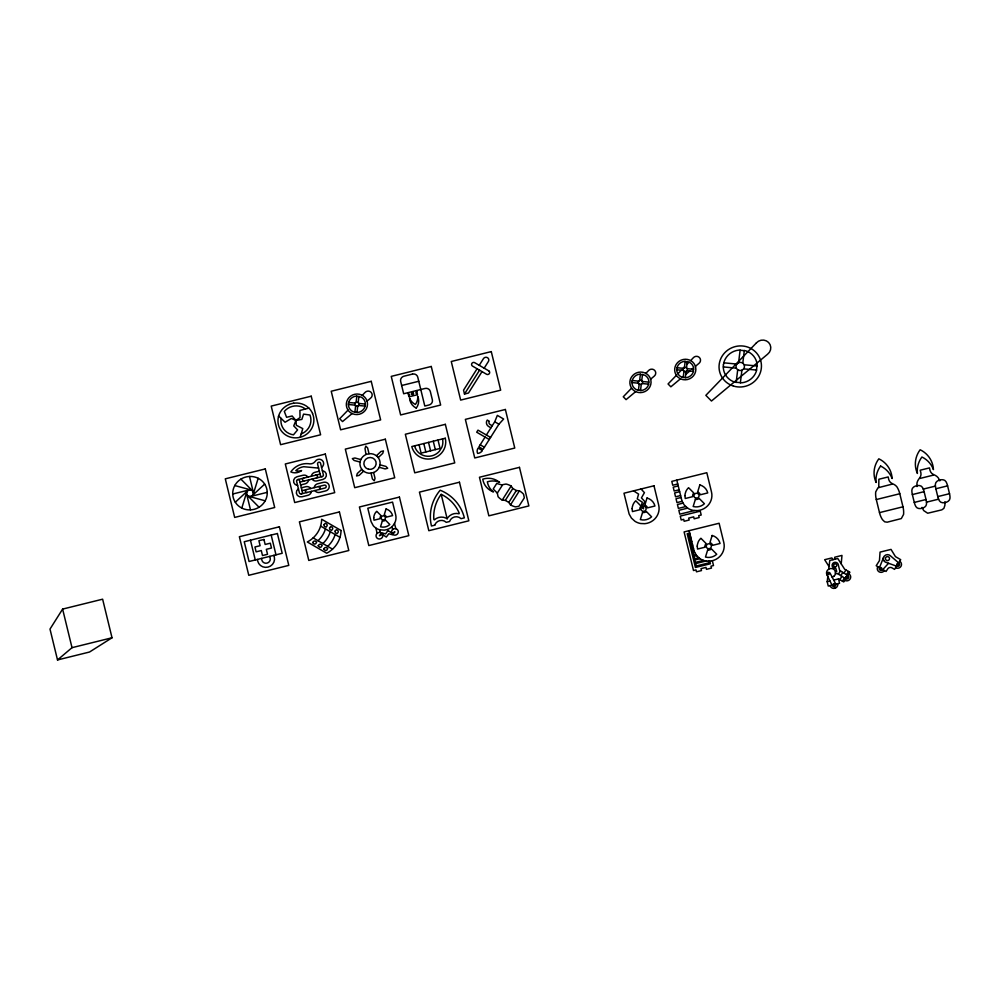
<?xml version="1.0" encoding="UTF-8"?>
<svg xmlns="http://www.w3.org/2000/svg" width="1000" height="1000" viewBox="0 0 1000 1000"><rect width="100%" height="100%" fill="white"/><g stroke="black" fill="none" stroke-linecap="round" stroke-linejoin="round"><path stroke-width="1.5" d="M878.75 487.463L878.875 479.25L888.188 476.95C889.2 484.825 893.425 482.575 896.8 486.675A23.55 22.688 -16.8 0 1 898.3 489.438L898.562 490.025A26 25.038 -16.8 0 1 899.788 493.738L902.975 506.8A26 25.038 -16.8 0 1 903.587 510.662L903.625 511.3A23.55 22.688 -16.8 0 1 903.562 514.462L901.3 518.587L887.2 522.188L884.688 521.812L882.475 519.675A23.55 22.688 -16.8 0 1 880.962 516.912L880.7 516.325A26 25.038 -16.8 0 1 879.488 512.625L876.3 499.55A26 25.038 -16.8 0 1 875.688 495.7L875.638 495.05A23.55 22.688 -16.8 0 1 875.713 491.9L877.975 487.775L892.062 484.162M916.988 486.55L916.95 486.012A23.55 22.688 -16.8 0 1 917.013 482.85C918.112 477.65 922.9 477.65 920.175 470.213L929.488 467.9C930.5 475.775 934.737 473.525 938.1 477.638A23.55 22.688 -16.8 0 1 939.613 480.4L939.825 480.887M834.587 559.288L834.775 557.2L841.975 555.413L841.213 563.85M308.587 480.062L308.6 479.95A4.588 4.425 -16.8 0 1 305.1 483.85L300.637 484.95M311.388 476.213L311.4 476.1A4.588 4.425 -16.8 0 1 314.887 472.312L319.337 471.213M311.388 491.4L311.375 491.525A4.588 4.425 -16.8 0 1 307.887 495.312L301.938 496.788A4.588 4.425 -16.8 0 1 298.325 488.862L298.425 488.8M314.175 487.675L314.188 487.562A4.588 4.425 -16.8 0 1 317.675 483.775L323.612 482.3A4.588 4.425 -16.8 0 1 329.125 485.5A4.588 4.425 -16.8 0 1 325.712 490.9L319.762 492.362A4.588 4.425 -16.8 0 1 314.938 490.637L314.875 490.538M831.988 585.125L828.25 586.05L827.188 581.712L827.812 576.6M826.95 574.837L826.888 574.675A1.775 1.713 -16.8 0 1 827.837 572.525A1.775 1.713 -16.8 0 1 830.113 573.237L835.612 583.725A1.938 1.875 -16.8 0 1 834.688 586.35A1.938 1.875 -16.8 0 1 832.075 585.3L826.775 574.425A4.537 4.363 -16.8 0 1 828.7 569.188L829.775 560.475L837.788 558.5L844.638 569.212L849.875 572.25L847.837 575.487A1.938 1.875 -16.8 0 1 848.462 578.062A1.938 1.875 -16.8 0 1 845.788 578.713L843.75 581.95L838.512 578.913L833.713 580.1M354.862 412.3L355.637 405.962M356.062 402.413L356.85 396.075M356.962 412.5L357.738 406.163M358.175 402.612L358.95 396.275M638.413 390.363L639.2 384.025M639.625 380.475L640.4 374.137M640.525 390.562L641.3 384.225M641.737 380.675L642.513 374.338M683.2 377.537L683.975 371.2M684.412 367.663L685.188 361.312M685.312 377.738L686.087 371.4M686.525 367.863L687.3 361.512M736.15 382.475L737.7 369.8M738.575 362.713L740.125 350.037M740.362 382.887L741.912 370.2M742.788 363.113L744.338 350.438M360.05 462.05L359.975 462.562A10.137 9.762 -16.8 0 0 371.012 473.175L372.425 478.963L374.25 480.812L375.025 478.312L373.612 472.525A10.137 9.762 -16.8 0 0 380 464.837L380.062 464.338A10.137 9.762 -16.8 0 0 369.038 453.725L367.625 447.938L365.8 446.087L365.025 448.575L365.975 454.55A10.137 9.762 -16.8 0 0 360.05 462.05L354.15 460.475L352.312 458.625L354.913 457.987L360.812 459.588M278.45 416.637L278.7 415.75A18.025 17.363 -16.8 0 1 281.163 410.812L281.7 410.05A18.025 17.363 -16.8 0 1 289.125 404.462M883.825 560.562A4.1 3.95 -16.8 0 0 885.45 562.125A4.125 3.975 -16.8 0 0 886.062 562.388L896.975 566.3A1.938 1.875 -16.8 0 0 898.812 563L890.438 555.825A4.125 3.975 -16.8 0 0 883.512 557.537L883.375 558.15A4.125 3.975 -16.8 0 0 883.725 560.375L883.825 560.562M300.225 437.262L302.775 428.612L296.337 425.275L295.912 420.438L292.137 415.988L286.588 417.287L284.312 411.438A15.062 14.5 -16.8 0 1 305.438 409L308.913 408.137M241.8 508.062L246.675 492.275M253.287 494.075L258.175 478.288M883.512 557.537L879.4 567.812A1.938 1.875 -16.8 0 0 882.463 569.938L888.562 563.275M486.375 435.012L494.738 421.775L497.35 415.375L503.638 419.025L498.925 424.2L483.1 449.275L478.913 446.85L485.075 437.075M497.325 493.075L498.05 496.675A16.45 15.838 -16.8 0 0 499.625 498.237L499.975 498.525A18.162 17.488 -16.8 0 0 502.25 500.087L505.312 500.4L508.812 502.425L510.513 504.888A18.162 17.488 -16.8 0 0 513.025 506.1L513.45 506.262A16.45 15.838 -16.8 0 0 515.625 506.875L518.913 506.262L524.325 497.85L523.587 494.25A16.45 15.838 -16.8 0 0 522.013 492.688L521.663 492.4A18.162 17.488 -16.8 0 0 519.388 490.825L516.325 490.525L512.825 488.488L511.125 486.037A18.162 17.488 -16.8 0 0 508.625 484.825L508.188 484.663A16.45 15.838 -16.8 0 0 506.025 484.05L502.725 484.663L497.325 493.075L493.2 489.05L496.725 483.462L502.362 485.1M62.613 609.1L50 629.087L57.512 659.95L89.525 652.025L112.025 637.775L102.625 599.188L62.613 609.1L72.013 647.675L57.512 659.95M477.075 368.75L463.55 390.163L464.487 394.025L468.488 393.038L482.013 371.613M479.237 365.312L483.45 358.65A2.913 2.812 -16.8 0 1 487.45 357.663A2.913 2.812 -16.8 0 1 488.387 361.512L484.175 368.188M464.487 394.025L479.55 370.175M502.25 500.087L511.125 486.037M505.312 500.4L512.825 488.488M508.812 502.425L516.325 490.525M510.513 504.888L519.388 490.825M839.825 579.675L841.925 576.337M843.962 573.1L845.95 569.975M842.438 581.188L844.5 577.925M846.55 574.688L848.562 571.487M896.587 566.163L894.562 569.362L891.95 567.85A3.088 2.975 -16.8 0 0 887.7 568.9L886.075 571.462L882.812 569.575M898.662 562.875L900.688 559.663L895.45 556.625L891.025 549.4L880.05 552.112L879.45 560.588L876.2 565.737L879.475 567.638M447.137 518.763L447.925 517.537A10.288 9.912 -16.8 0 1 459.012 513.775L459.237 513.175A38.963 37.525 -16.8 0 0 441.525 494.462L440.938 494.6A38.963 37.525 -16.8 0 0 433.837 519.462L434.312 519.9A10.288 9.912 -16.8 0 1 445.863 518.038L447.137 518.763L441.175 494.3M838.363 574.138L840.487 570.962M840.738 575.6L842.862 572.425M348.038 410.087L339.7 418.725L342.525 421.575L352.137 413.55M362.262 395.325L364.963 392.525A4.125 3.975 -16.8 0 1 371.062 392.275A4.125 3.975 -16.8 0 1 370.562 398.188L367.05 401.112L367.3 402.075A10.637 10.25 -16.8 0 1 352.463 413.713L351.475 413.225A10.637 10.25 -16.8 0 1 348.237 410.387L347.65 409.487A10.637 10.25 -16.8 0 1 361.35 394.875L362.337 395.35A10.637 10.25 -16.8 0 1 367.038 401.037M631.6 388.137L623.263 396.788L626.075 399.637L635.7 391.613M645.825 373.375L648.525 370.588A4.125 3.975 -16.8 0 1 654.625 370.337A4.125 3.975 -16.8 0 1 654.112 376.25L650.612 379.175M676.388 375.325L668.05 383.975L670.863 386.812L680.487 378.787M677.887 373.762L681.325 370.188M683.162 368.3L684.513 366.9M686.95 364.363L689.1 362.137M690.675 360.588A10.637 10.25 -16.8 0 1 695.375 366.287L695.65 367.325A10.637 10.25 -16.8 0 1 680.8 378.95L679.825 378.462A10.637 10.25 -16.8 0 1 676.587 375.625L676 374.725A10.637 10.25 -16.8 0 1 689.7 360.112L690.675 360.588L693.3 357.762A4.125 3.975 -16.8 0 1 699.412 357.512A4.125 3.975 -16.8 0 1 698.9 363.425L695.4 366.35M235.3 502.25L247.625 490.788A3.462 3.337 -16.8 0 1 253.35 492.337L249.488 476.475M252.35 495.562L264.675 484.1M361.812 469.312L357.312 473.5L356.55 475.988L359.137 475.35L363.638 471.163M376.438 455.75L380.9 451.55L383.5 450.9L382.738 453.4L378.237 457.575M377.1 533.375L375.925 528.088M682.288 377.287L683.337 376.413M685.713 374.425L689.825 371M692.05 369.137L693.587 367.863A8.512 8.2 -16.8 0 0 689.587 362.375L684.475 361.362A8.512 8.2 -16.8 0 0 677.212 367.038L676.8 370.45A8.512 8.2 -16.8 0 0 677.85 373.688L678.325 374.412A8.512 8.2 -16.8 0 0 681.688 377.062L686.025 377.7A8.512 8.2 -16.8 0 0 693.275 372.013L693.575 367.762M642 506.887L642.05 506.85A2.575 2.475 -16.8 0 0 642.275 511.012A2.575 2.475 -16.8 0 0 646.1 509.087A2.575 2.475 -16.8 0 0 642.85 506.45M833.763 576.337L832.15 577.112M321.55 467.362L321.662 467.3A4.588 4.425 -16.8 0 0 322.25 460.412A4.588 4.425 -16.8 0 0 315.188 461.425A6.1 5.875 -16.8 0 1 309.975 463.888L308.163 463.663A18.688 18 -16.8 0 0 290.825 471.912A10.15 9.787 -16.8 0 0 300.825 471.112L301.588 470.55A8.738 8.413 -16.8 0 1 298.663 471.112L298.175 471.1A8.738 8.413 -16.8 0 1 295.775 470.688A13.662 13.162 -16.8 0 1 303.738 466.712L318.587 468.1M828.725 569.188L829.125 568.962A4.537 4.363 -16.8 0 1 834 569.513L834.338 569.825A4.537 4.363 -16.8 0 1 835.312 571.362L835.375 574.075A4.537 4.363 -16.8 0 1 833.775 576.325M289.113 404.438L290 404.1A18.025 17.363 -16.8 0 1 293.663 403.212M373.587 472.537L371.012 473.175M366.463 454.35L369.038 453.725M416.725 391.488L415.812 392.938L417.287 393.8M408.738 395.925L409.675 394.588L408.175 393.612M305.438 409L299.913 410.438L300.025 417.575L295.912 420.438L293.75 425.913L297.587 429.9L293.463 434.837A15.062 14.5 -16.8 0 1 281.1 418.363M401.662 385.513L418.775 381.275M232.738 494.012L249.2 489.938M302.038 490.688L324.312 485.163A1.525 1.475 -16.8 0 1 326.15 486.225A1.525 1.475 -16.8 0 1 325.012 488.025L301.25 493.913A1.525 1.475 -16.8 0 1 299.413 492.85L296.625 481.388A1.525 1.475 -16.8 0 1 297.762 479.588L320.037 474.075M299.938 482.088L322.225 476.575A1.525 1.475 -16.8 0 0 323.363 474.775L320.575 463.312A1.525 1.475 -16.8 0 0 318.738 462.25A1.525 1.475 -16.8 0 0 317.6 464.05L320.387 475.513A1.525 1.475 -16.8 0 0 322.225 476.575M250.775 496.413L267.238 492.337M301.337 487.825L305.788 486.712A4.588 4.425 -16.8 0 1 310.625 488.438L310.688 488.537M392.663 529.462L391.987 526.7M677.738 484L672.738 485.238L671.8 481.375L706.812 472.713L711.5 492A15.45 14.887 -16.8 0 1 697.638 510.588L693.612 510.45A15.45 14.887 -16.8 0 1 691.287 509.875L690.537 509.613A15.45 14.887 -16.8 0 1 687.712 508.162L684.225 505L681.95 500.925L676.8 480.138M678.213 485.925L673.213 487.163L674.15 491.025L679.15 489.787M679.613 491.712L674.613 492.95L675.55 496.812L680.562 495.575M72.013 647.675L112.025 637.775M681.025 497.5L676.025 498.738L676.963 502.6L682.1 501.325M682.987 503.162L677.438 504.525L678.375 508.387L685.688 506.575M687.663 508.137L678.85 510.312L679.788 514.175L694.4 510.55M689.7 533.1L687.188 533.713L695.413 567.475L710.425 563.763L709.788 561.15M689.987 534.3L688.737 534.612L689.325 537.025L690.575 536.712M920.05 478.425L933.375 475.125M690.863 537.925L689.613 538.225L690.2 540.638L691.45 540.337M691.75 541.538L690.5 541.85L691.087 544.263L692.337 543.95M876.3 499.55L899.788 493.738M692.625 545.15L691.375 545.462L691.963 547.875L693.213 547.562M923.275 489.1L923.413 489.438A18.65 17.962 -16.8 0 1 924.112 491.662L926.025 499.513A18.65 17.962 -16.8 0 1 926.425 501.812L926.45 502.175A16.475 15.862 -16.8 0 1 926.5 504.075C926.375 508.3 918.012 510.387 915.95 506.688A16.4 15.8 -16.8 0 1 915.013 504.712L914.987 504.65A18.65 17.962 -16.8 0 1 914.275 502.413L912.362 494.575A18.65 17.962 -16.8 0 1 911.963 492.275L911.963 492.212A16.4 15.8 -16.8 0 1 911.888 490.012C912.013 485.788 920.375 483.7 922.438 487.4A16.475 15.862 -16.8 0 1 923.263 489.087L935.425 486.1A16.475 15.862 -16.8 0 1 935.387 484.2C935.5 479.963 943.875 477.875 945.925 481.587A16.4 15.8 -16.8 0 1 946.875 483.562L946.9 483.625A18.65 17.962 -16.8 0 1 947.6 485.85L949.513 493.688A18.65 17.962 -16.8 0 1 949.912 496L949.925 496.062A16.4 15.8 -16.8 0 1 949.987 498.25C949.875 502.488 941.5 504.575 939.438 500.863A16.475 15.862 -16.8 0 1 938.612 499.188L938.475 498.825A18.65 17.962 -16.8 0 1 937.775 496.6L935.863 488.762A18.65 17.962 -16.8 0 1 935.462 486.45L935.425 486.1M693.512 548.775L692.262 549.087L692.85 551.487L694.15 551.175M912.362 494.575L924.112 491.662M935.863 488.762L947.6 485.85M694.6 552.337L693.138 552.7L693.725 555.112L695.837 554.587M696.637 555.662L694.025 556.312L694.613 558.725L698.675 557.725M914.275 502.425L926.025 499.513M937.763 496.6L949.513 493.688M879.488 512.625L902.975 506.8M926.45 502.175L938.612 499.162M712.337 560.725L713.512 565.55L711 566.175L711.475 568.1L706.475 569.338L706 567.413L701 568.65L701.475 570.575L696.475 571.812L696 569.888L693.5 570.513L684.1 531.925L719.112 523.25L723.812 542.55A15.462 14.887 -16.8 0 1 709.938 561.138L705.925 560.988A15.462 14.887 -16.8 0 1 703.587 560.425L702.837 560.15A15.462 14.887 -16.8 0 1 700.013 558.7L694.9 559.938L695.487 562.35L703.462 560.375M706.05 561.013L695.788 563.55L696.375 565.962L708.875 562.863L708.462 561.2M835.45 571.8L836.7 571.487L835.788 568.3A3.125 3.013 -16.8 0 1 832.738 563.538L832.85 563.413A3.1 2.988 -16.8 0 1 833.725 562.712A3.125 3.013 -16.8 0 1 835.3 562.325A3.1 2.988 -16.8 0 1 836.4 562.537L836.562 562.587A3.125 3.013 -16.8 0 1 838.238 564.587L839.675 570.45L847.837 575.487M835.438 573.837L837.175 573.413L845.788 578.713M827.188 581.712L829.987 581.025M835.8 584.188L839.562 583.25L838.512 578.913M293.65 403.2L294.587 403.088A18.025 17.363 -16.8 0 1 308.35 407.625L309.012 408.237A18.025 17.363 -16.8 0 1 312.175 412.7L312.562 413.512M322.375 470.725L322.5 470.737A4.588 4.425 -16.8 0 1 322.925 479.438L316.975 480.913A4.588 4.425 -16.8 0 1 312.15 479.175L312.075 479.087M297.613 485.438L297.488 485.438A4.588 4.425 -16.8 0 1 297.062 476.725L303 475.262A4.588 4.425 -16.8 0 1 307.838 476.987L307.9 477.075M723.787 362.825L736.85 364.062M744.137 364.762L757.188 366M723.288 366.912L736.35 368.162M743.637 368.85L756.688 370.087M677.025 367.713L683.55 368.338M687.2 368.675L693.725 369.3M676.775 369.762L683.3 370.375M686.95 370.725L693.475 371.35M632.238 380.525L638.763 381.15M642.412 381.5L648.938 382.125M631.987 382.575L638.513 383.2M642.163 383.55L648.688 384.162M348.675 402.475L355.2 403.088M358.85 403.438L365.375 404.062M348.425 404.513L354.95 405.138M358.6 405.487L365.125 406.1M395.875 528.725L394.487 523.488M379.613 529.763L384.212 530.163A12.75 12.287 -16.8 0 0 394.425 523.6L394.738 523.025A12.75 12.287 -16.8 0 0 395.662 514.825L392.562 502.1L367.8 508.225L371.075 521.587L373.237 525.662A11.275 10.862 -16.8 0 0 374.363 526.85L376.025 528.162A12.75 12.287 -16.8 0 0 378.363 529.35L379.613 529.763L380.288 532.537M380 464.812L385.9 466.413L387.725 468.263L385.138 468.913L379.225 467.3M234.8 485.55L250.987 489.95M247.625 490.788A3.462 3.337 -16.8 0 0 248.988 496.4L265.175 500.8M494.738 421.775L498.925 424.2M492.225 425.763L490.125 424.538A2.475 2.387 -16.8 0 1 489.325 421.262L487.238 420.05A4.725 4.55 -16.8 0 0 488.825 426.6L490.925 427.812M490.575 437.45L477.987 430.15L476.688 432.212L489.275 439.513M480.213 444.787L484.4 447.225M320.6 526.1L339.988 537.35M313.15 537.888L332.55 549.15M633.538 490.85L638.587 494.1L637.238 498.925L642.288 502.163L641.312 505.9L643.55 508.825L642.6 505.575L644.837 501.538L641.438 497.887L644.438 492.65L641.038 489M700.013 558.7L696.538 555.538L694.25 551.475L689.112 530.688M392.638 534.388L392.675 534.425A3.4 3.275 -16.8 0 0 398.038 533.05A3.4 3.275 -16.8 0 0 395.062 528.612A3.4 3.275 -16.8 0 0 391.65 532.888M381.688 533.25L381.637 533.2A3.4 3.275 -16.8 0 0 376.275 534.575A3.4 3.275 -16.8 0 0 379.263 539.012A3.4 3.275 -16.8 0 0 382.675 534.75L382.675 534.75M278.637 415.938L285.05 422.25L291.375 418.462L295.912 420.438L301.85 419.412L303.562 414.125L309.962 415.025A15.062 14.5 -16.8 0 1 301.2 433.95M240.925 479.125L252.5 490.838M247.475 495.513L259.05 507.225M832.987 559.688L831.85 557.925L824.65 559.7L829.038 566.562M922.05 507.375L922.275 507.875A23.55 22.688 -16.8 0 0 923.775 510.637L927.688 513.237L941.825 509.85L943.888 508.35L944.862 505.412A23.55 22.688 -16.8 0 0 944.938 502.262L944.9 501.725M834.35 586.475L834.8 588.288A3.887 3.738 -16.8 0 1 830.138 585.588M438.013 440.037L440.05 448.45L421.112 453.137L419.062 444.725M433.275 441.213L435.312 449.625M416.5 390.588L417.512 394.712L408.95 396.825L407.95 392.7M428.537 442.388L430.588 450.8M423.8 443.562L425.85 451.962M271.175 535.075L275.988 554.825M273.913 555.337L274.337 557.062A8.537 8.225 -16.8 0 1 267.987 567.112A8.537 8.225 -16.8 0 1 257.75 561.175L257.337 559.45M269.762 556.362L270.188 558.088A4.275 4.112 -16.8 0 1 267.013 563.112A4.275 4.112 -16.8 0 1 261.9 560.15L261.475 558.425M246.625 494.012L250.487 509.875M250.45 540.2L255.263 559.963M848.85 573.862A3.887 3.738 -16.8 0 1 850.113 579.012A3.887 3.738 -16.8 0 1 844.775 580.337M837.688 583.713A3.887 3.738 -16.8 0 1 834.8 588.288M884.438 570.513A3.887 3.738 -16.8 0 1 879.1 571.838A3.887 3.738 -16.8 0 1 877.85 566.688M899.675 561.287A3.887 3.738 -16.8 0 1 900.925 566.425A3.887 3.738 -16.8 0 1 895.588 567.75M335.138 534.538A26.562 25.575 -16.8 0 1 327.7 546.337M330.3 531.725A26.562 25.575 -16.8 0 1 322.85 543.525M325.45 528.913A26.562 25.575 -16.8 0 1 318 540.712M442.488 438.925A14.375 13.85 -16.8 0 1 441.75 447.5L439.387 451.238A14.375 13.85 -16.8 0 1 414.575 445.838M307.188 492.45A1.525 1.475 -16.8 0 1 305.35 491.375A1.525 1.475 -16.8 0 1 306.488 489.575M318.375 486.637A1.525 1.475 -16.8 0 1 320.213 487.7A1.525 1.475 -16.8 0 1 319.075 489.5M315.587 475.175A1.525 1.475 -16.8 0 1 317.413 476.238A1.525 1.475 -16.8 0 1 316.275 478.038M304.4 480.988A1.525 1.475 -16.8 0 1 302.562 479.925A1.525 1.475 -16.8 0 1 303.7 478.125M297.762 479.588A1.525 1.475 -16.8 0 1 299.587 480.662L302.387 492.113A1.525 1.475 -16.8 0 1 301.25 493.913M253.35 492.337A3.462 3.337 -16.8 0 1 248.988 496.4M312.55 413.512A18.025 17.363 -16.8 0 1 300.938 437.062L300.025 437.312A18.025 17.363 -16.8 0 1 294.413 437.825L293.475 437.75A18.025 17.363 -16.8 0 1 278.463 416.65M373.75 517.8L374 520.2L380.188 518.663A3.188 3.075 -16.8 0 1 381.1 515.7L376.75 511.287A9.513 9.162 -16.8 0 0 375.75 512.375A9.562 9.213 -16.8 0 0 374.487 514.5L373.913 516.35A9.562 9.213 -16.8 0 0 373.75 517.8M632.125 508.688L632.438 511.587L639.938 509.725A3.862 3.725 -16.8 0 1 641.05 506.125L635.775 500.8A11.538 11.113 -16.8 0 0 634.562 502.113A11.6 11.162 -16.8 0 0 633.025 504.675L632.325 506.925A11.6 11.162 -16.8 0 0 632.125 508.688M684.95 495.6L685.25 498.5L692.75 496.65A3.862 3.725 -16.8 0 1 693.863 493.05L688.587 487.713A11.538 11.113 -16.8 0 0 687.375 489.025A11.6 11.162 -16.8 0 0 685.85 491.587L685.15 493.85A11.6 11.162 -16.8 0 0 684.95 495.6M697.25 546.15L697.55 549.05L705.062 547.188A3.862 3.725 -16.8 0 1 706.175 543.6L700.9 538.263A11.538 11.113 -16.8 0 0 699.675 539.575A11.6 11.162 -16.8 0 0 698.15 542.137L697.45 544.4A11.6 11.162 -16.8 0 0 697.25 546.15M827.738 574.075C829.987 576.538 829.025 571.15 827.738 574.075M832.938 584.637C835.725 587.487 834.287 581.25 832.938 584.637M845.85 577.087C848.612 579.875 847.312 573.825 845.85 576.987M880.175 568.587C882.775 571.5 881.838 565.2 880.175 568.538M896.663 564.5C899.438 567.312 898.112 561.112 896.663 564.462M411.5 393.625C413.8 397.812 414.525 389.787 411.5 393.625M348.475 403.488L348.45 405.2A8.512 8.2 -16.8 0 0 349.5 408.45L349.975 409.162A8.512 8.2 -16.8 0 0 353.35 411.825L357.675 412.463A8.512 8.2 -16.8 0 0 364.938 406.775L365.225 402.525A8.512 8.2 -16.8 0 0 361.25 397.137L356.138 396.112A8.512 8.2 -16.8 0 0 348.875 401.8L348.475 403.488M632.038 381.55L632.013 383.263A8.512 8.2 -16.8 0 0 633.062 386.512L633.538 387.225A8.512 8.2 -16.8 0 0 636.912 389.888L641.237 390.525A8.512 8.2 -16.8 0 0 648.5 384.837L648.787 380.588A8.512 8.2 -16.8 0 0 644.8 375.2L639.688 374.175A8.512 8.2 -16.8 0 0 632.438 379.862L632.038 381.55M723.4 364.85L723.35 368.288A17.012 16.387 -16.8 0 0 734.775 382.137L741.787 382.8A17.012 16.387 -16.8 0 0 756.3 371.425L757.138 364.625A17.012 16.387 -16.8 0 0 745.7 350.788L738.7 350.112A17.012 16.387 -16.8 0 0 724.175 361.488L723.4 364.85M312.663 542.562L314.175 544.062A2.675 2.575 -16.8 0 0 315.8 543.65L316.675 542.038L315.163 541.013A2.675 2.575 -16.8 0 0 313.538 541.413L312.663 542.562M318.2 545.775L319.725 547.275A2.675 2.575 -16.8 0 0 321.35 546.875L322.212 545.262L320.712 544.225A2.675 2.575 -16.8 0 0 319.075 544.637L318.2 545.775M323.75 549L325.275 550.5A2.675 2.575 -16.8 0 0 326.9 550.087L327.762 548.475L326.25 547.45A2.675 2.575 -16.8 0 0 324.625 547.85L323.75 549M324.062 524.587L324.025 524.788A2.675 2.575 -16.8 0 0 324.412 526.362L326.062 527.163L327.15 525.675A2.675 2.575 -16.8 0 0 326.775 524.113L325.288 523.275L324.062 524.587M329.6 527.812L329.575 528.013A2.675 2.575 -16.8 0 0 329.963 529.575L331.613 530.388L332.7 528.9A2.675 2.575 -16.8 0 0 332.312 527.325L330.825 526.5L329.6 527.812M335.15 531.025L335.125 531.225A2.675 2.575 -16.8 0 0 335.513 532.8L337.15 533.6L338.25 532.112A2.675 2.575 -16.8 0 0 337.863 530.55L336.375 529.712L335.15 531.025M382.362 520.862L380.525 526.8L382.488 527.125A9.562 9.213 -16.8 0 0 389.812 524.5L385.462 520.1A3.188 3.075 -16.8 0 1 382.362 520.862M386.037 508.988L384.2 514.925A3.188 3.075 -16.8 0 1 386.375 517.125L392.562 515.6A9.562 9.213 -16.8 0 0 386.037 508.988M642.575 512.4L640.35 519.587L642.725 519.975A11.6 11.162 -16.8 0 0 651.6 516.8L646.325 511.463A3.862 3.725 -16.8 0 1 642.575 512.4M647.025 498.013L644.8 505.2A3.862 3.725 -16.8 0 1 647.438 507.875L654.938 506.012A11.6 11.162 -16.8 0 0 647.025 498.013M695.387 499.312L693.162 506.512L695.537 506.9A11.6 11.162 -16.8 0 0 704.412 503.725L699.137 498.387A3.862 3.725 -16.8 0 1 695.387 499.312M699.837 484.925L697.613 492.125A3.862 3.725 -16.8 0 1 700.25 494.787L707.75 492.925A11.6 11.162 -16.8 0 0 699.837 484.925M707.7 549.862L705.475 557.05L707.85 557.438A11.6 11.162 -16.8 0 0 716.725 554.263L711.45 548.925A3.862 3.725 -16.8 0 1 707.7 549.862M712.15 535.475L709.925 542.663A3.862 3.725 -16.8 0 1 712.562 545.337L720.062 543.475A11.6 11.162 -16.8 0 0 712.15 535.475M234.862 485.425L234.075 487.013A17.312 16.675 -16.8 0 0 232.725 493.875L232.862 495.625A17.312 16.675 -16.8 0 0 235.225 502.137L236.238 503.575A17.312 16.675 -16.8 0 0 241.675 508L243.3 508.738A17.312 16.675 -16.8 0 0 250.35 509.888L252.15 509.725A17.312 16.675 -16.8 0 0 258.938 507.3L260.425 506.287A17.312 16.675 -16.8 0 0 265.113 500.925L265.9 499.338A17.312 16.675 -16.8 0 0 267.25 492.475L267.113 490.725A17.312 16.675 -16.8 0 0 264.75 484.212L263.738 482.788A17.312 16.675 -16.8 0 0 258.3 478.35L256.675 477.625A17.312 16.675 -16.8 0 0 249.625 476.463L247.812 476.625A17.312 16.675 -16.8 0 0 241.038 479.05L239.55 480.062A17.312 16.675 -16.8 0 0 234.862 485.425M388.025 530.562L385.538 533.875L382.013 532.888L379.425 535.725L382.4 534.487L386.312 537.062L388.8 533.75L392.325 534.725L394.913 531.888L391.938 533.138L388.025 530.562M756.35 342.938L705.85 395.337L711.475 401.025L767.55 354.25A8.25 7.938 -16.8 0 0 768.562 342.438A8.25 7.938 -16.8 0 0 756.35 342.938M311.225 396.188L271.212 406.1L280.6 444.688L320.613 434.775L311.225 396.188M371.238 381.325L331.225 391.238L340.625 429.812L380.637 419.913L371.238 381.325M431.262 366.463L391.25 376.375L400.637 414.95L440.65 405.037L431.262 366.463M491.275 351.6L451.262 361.5L460.662 400.087L500.675 390.175L491.275 351.6M412.488 374.087L403.938 376.213A4.4 4.237 -16.8 0 0 400.662 381.388L403.675 393.762L425.05 388.462A4.4 4.237 -16.8 0 1 430.337 391.525L432.35 399.775A4.4 4.237 -16.8 0 1 429.075 404.963L424.8 406.025L417.762 377.15A4.4 4.237 -16.8 0 0 412.488 374.087M265.3 468.925L225.287 478.837L234.675 517.425L274.688 507.512L265.3 468.925M325.312 454.062L285.3 463.975L294.7 502.562L334.712 492.65L325.312 454.062M385.337 439.2L345.325 449.113L354.712 487.688L394.725 477.788L385.337 439.2M445.35 424.338L405.337 434.25L414.738 472.825L454.75 462.912L445.35 424.338M505.375 409.475L465.363 419.375L474.75 457.962L514.763 448.05L505.375 409.475M445.275 438.237L411.788 446.538A17.25 16.612 -16.8 0 0 432.463 458.537A17.25 16.612 -16.8 0 0 445.275 438.237M279.387 526.8L239.375 536.712L248.775 575.3L288.788 565.388L279.387 526.8M339.412 511.938L299.4 521.85L308.788 560.438L348.8 550.525L339.412 511.938M399.425 497.075L359.412 506.987L368.812 545.562L408.825 535.662L399.425 497.075M459.45 482.212L419.438 492.125L428.825 530.7L468.837 520.8L459.45 482.212M519.462 467.35L479.45 477.25L488.85 515.837L528.862 505.925L519.462 467.35M277.387 533.525L244.237 541.737L249.05 561.5L282.2 553.288L277.387 533.525M263.938 539.487L258.9 540.725L260.113 545.712L254.938 546.987L256.125 551.85L261.288 550.562L262.5 555.55L267.538 554.3L266.325 549.325L271.488 548.038L270.312 543.188L265.15 544.462L263.938 539.487M434.75 525.188L431.463 526A42.362 40.8 -16.8 0 1 440.175 490.213A42.362 40.8 -16.8 0 1 464.35 517.863L461.062 518.675A6.887 6.625 -16.8 0 0 449.55 521.525L446.262 522.337A6.887 6.625 -16.8 0 0 434.75 525.188M653.988 485.788L623.987 493.225L629.125 514.012L631.413 518.075L634.888 521.237A15.45 14.887 -16.8 0 0 637.725 522.688L638.462 522.962A15.45 14.887 -16.8 0 0 640.8 523.525L644.812 523.675A15.45 14.887 -16.8 0 0 658.688 505.087L653.988 485.788M700.263 511.15L680.25 516.1L681.188 519.963L683.688 519.35L684.163 521.275L689.163 520.037L688.7 518.1L693.7 516.862L694.163 518.8L699.163 517.562L698.7 515.625L701.2 515.013L700.263 511.15M645.888 373.413L644.912 372.925A10.637 10.25 -16.8 0 0 631.213 387.55L631.8 388.45A10.637 10.25 -16.8 0 0 635.037 391.287L636.013 391.763A10.637 10.25 -16.8 0 0 650.863 380.138L650.588 379.1A10.637 10.25 -16.8 0 0 645.888 373.413M488.7 370.8L474.725 362.7A2.062 1.988 -16.8 0 0 471.887 363.4A2.062 1.988 -16.8 0 0 472.562 366.125L486.538 374.237A2.062 1.988 -16.8 0 0 489.363 373.537A2.062 1.988 -16.8 0 0 488.7 370.8M482.325 450.513L478.125 448.088A5.7 5.5 -16.8 0 0 477.625 453.413A5.7 5.5 -16.8 0 0 482.325 450.513M341.05 530.5L321.662 519.237A26.562 25.575 -16.8 0 1 307.312 541.975L326.7 553.225A26.562 25.575 -16.8 0 0 341.05 530.5M834.762 566.8A1.562 1.5 -16.8 0 0 836.725 564.963A1.562 1.5 -16.8 0 0 834.137 564.263A1.562 1.5 -16.8 0 0 834.762 566.8M886.963 560.55A2.062 1.988 -16.8 0 0 889.425 558.013A2.062 1.988 -16.8 0 0 885.962 557.263A2.062 1.988 -16.8 0 0 886.963 560.55M880.588 466.037A24.1 23.212 -16.8 0 0 876.112 482.488A24.613 23.7 -16.8 0 1 878.825 458.812A24.613 23.7 -16.8 0 1 892.113 478.525A24.1 23.212 -16.8 0 0 880.588 466.037M933.425 469.487A24.1 23.212 -16.8 0 0 921.9 457A24.1 23.212 -16.8 0 0 917.412 473.45A24.613 23.7 -16.8 0 1 920.138 449.762A24.613 23.7 -16.8 0 1 933.425 469.487M499.513 482.35A16.825 16.213 -16.8 0 0 487.337 481.825A16.825 16.213 -16.8 0 0 493.462 491.938A17.188 16.55 -16.8 0 1 482.762 479.175A17.188 16.55 -16.8 0 1 499.513 482.35M695.888 498.15A2.575 2.487 -16.8 0 0 698.962 494.975A2.575 2.487 -16.8 0 0 694.65 494.038A2.575 2.487 -16.8 0 0 695.888 498.15M708.2 548.688A2.575 2.487 -16.8 0 0 711.275 545.513A2.575 2.487 -16.8 0 0 706.95 544.575A2.575 2.487 -16.8 0 0 708.2 548.688M382.775 519.9A2.125 2.05 -16.8 0 0 385.312 517.288A2.125 2.05 -16.8 0 0 381.75 516.512A2.125 2.05 -16.8 0 0 382.775 519.9M368.55 469.275A6.188 5.95 -16.8 0 0 375.938 461.662A6.188 5.95 -16.8 0 0 365.575 459.4A6.188 5.95 -16.8 0 0 368.55 469.275M416.287 408.1A12.412 11.95 -16.8 0 0 417.663 396.15A12.15 11.712 -16.8 0 1 415.4 404.45A12.15 11.712 -16.8 0 1 409.588 398.15A12.412 11.95 -16.8 0 0 416.287 408.1M733.413 386.05A21.275 20.488 -16.8 0 0 761.05 362.038A21.275 20.488 -16.8 0 0 726.275 351.275A21.275 20.488 -16.8 0 0 733.413 386.05M738.875 370.375A4.25 4.1 -16.8 0 0 744.4 365.575A4.25 4.1 -16.8 0 0 737.45 363.425A4.25 4.1 -16.8 0 0 738.875 370.375M684.562 371.488A2.125 2.05 -16.8 0 0 687.325 369.087A2.125 2.05 -16.8 0 0 683.85 368.013A2.125 2.05 -16.8 0 0 684.562 371.488M356.225 406.25A2.125 2.05 -16.8 0 0 358.988 403.85A2.125 2.05 -16.8 0 0 355.513 402.775A2.125 2.05 -16.8 0 0 356.225 406.25M639.775 384.312A2.125 2.05 -16.8 0 0 642.55 381.912A2.125 2.05 -16.8 0 0 639.062 380.825A2.125 2.05 -16.8 0 0 639.775 384.312"/></g></svg>
